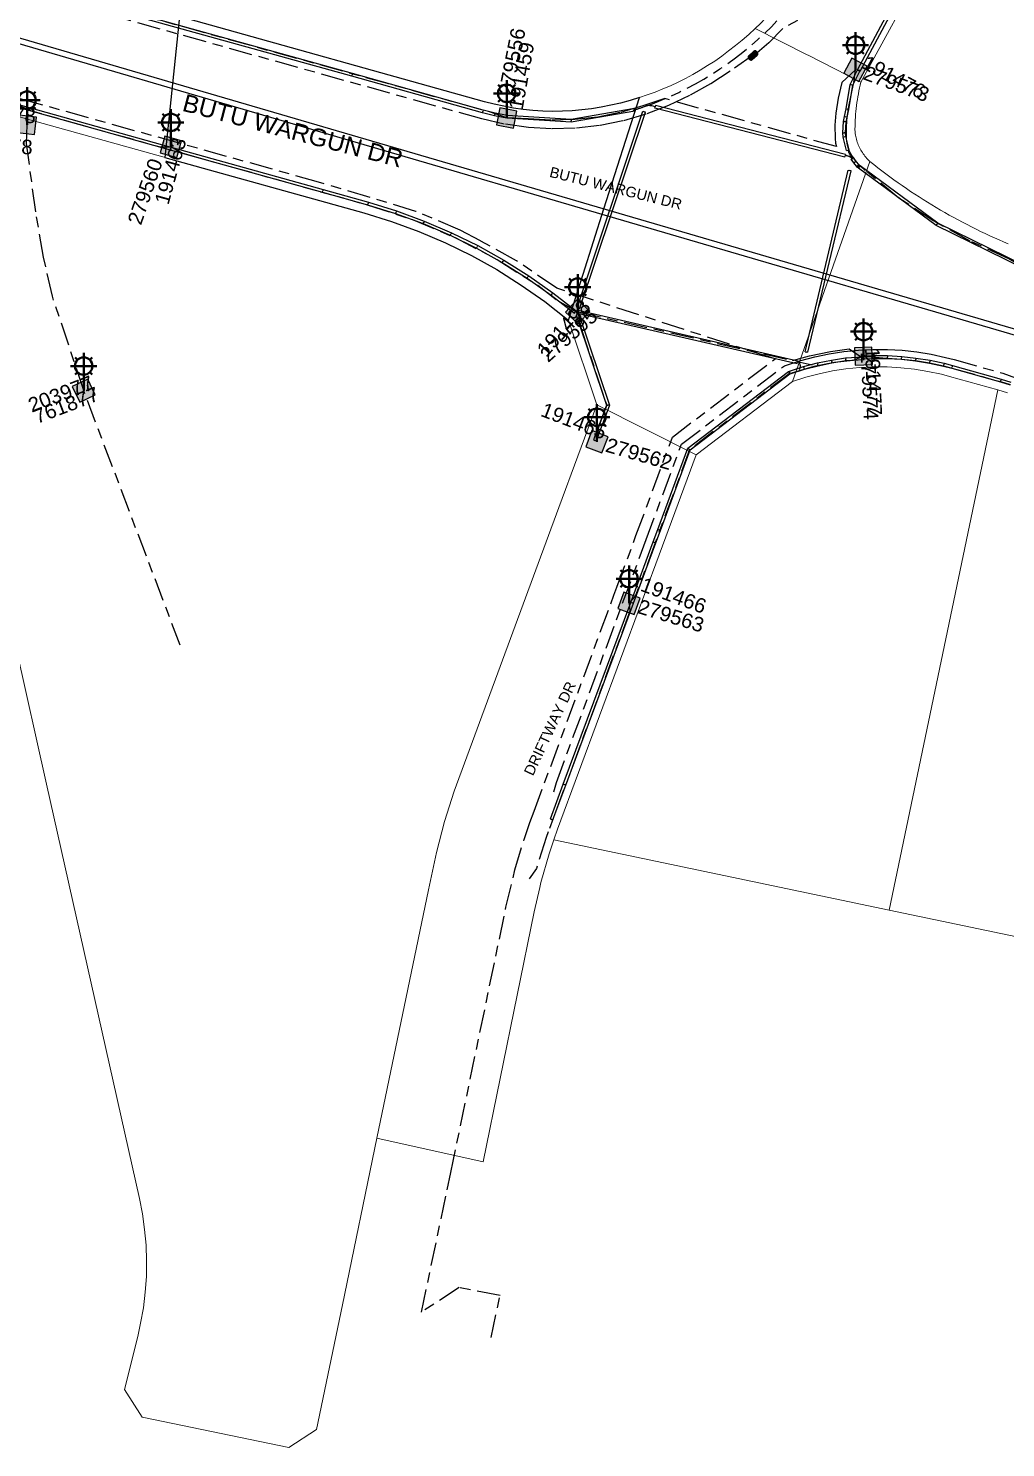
# Model space of a CAD drawing. Header units: metres. Extents: x 307322 to 308805, y 6255611 to 6257083.
# Drawn here: x 308439.3 to 308607.3, y 6256002.2 to 6256246.1 of the extents above; entities that cross this region are included whole.
import ezdxf
from ezdxf.enums import TextEntityAlignment as Align

# ---------------------------------------------------------------- set-up
doc = ezdxf.new("R2010")
doc.units = ezdxf.units.M
doc.linetypes.add('Cable Exist UG', pattern=[8.2, 4, -1.2, 1.8, -1.2])
doc.layers.get('0').update_dxf_attribs({"color": 6})
for name, color, linetype, lineweight in [('Cadastre Buildings_SP_EXT', 9, 'Continuous', 5), ('Cadastre Land Parcels_SP_EXT', 9, 'Continuous', 5), ('Cadastre Roads_SP_EXT', 9, 'Continuous', 5)]:
    doc.layers.add(name, color=color, linetype=linetype, lineweight=lineweight)
for name, color, linetype in [('Duct_SP_EXT', 7, 'Continuous'), ('Equip_HV_EXT', 7, 'Continuous'), ('Equip_SP_SL_EXT', 7, 'Continuous'), ('Mains_HV_EXT', 7, 'Continuous'), ('Mains_HV_MOD', 3, 'Continuous'), ('Mains_SL_EXT', 7, 'Continuous'), ('SupportsUG_SP_LV_SL_EXT', 7, 'Continuous'), ('Trench_SP_EXT', 7, 'Continuous')]:
    doc.layers.add(name, color=color, linetype=linetype)
doc.layers.add('Features_HIDE', color=1, linetype='Continuous', plot=False)
doc.styles.add('COLUMN_LABEL', font='arial.ttf')
doc.styles.add('iecARIAL', font='arial.ttf', dxfattribs={"height": 2})
doc.styles.add('POLE_LABEL', font='arial.ttf')
doc.styles.get("Standard").update_dxf_attribs({"font": 'arial.ttf'})
doc.linetypes.add('Cable P UG', pattern='A,6,-0.5,["P",Standard,S=1.7,R=0,X=0.5,Y=-1],-2.9', length=9.4)

# ---------------------------------------------------------------- blocks, each defined once
blk = doc.blocks.new('COLUMN_EXT')
blk.add_hatch(color=256).paths.add_polyline_path([(-1.49, 1.48), (-1.49, -1.49), (1.48, -1.49), (1.48, 1.48)])
blk.add_lwpolyline([(-1.49, -1.49), (1.48, -1.49), (1.48, 1.48), (-1.49, 1.48)], close=True)
for tag, height, style, flags, p in [('ASSET_NUM', 2.5, 'COLUMN_LABEL', 8, (2, 2)), ('STRUCTURE_PLANT_NUMBER', 0.2, 'POLE_LABEL', 9, (1.81, 0.03)), ('STREET_CODE', 0.2, 'COLUMN_LABEL', 9, (1.81, -0.2))]:
    blk.add_attdef(tag, text='', height=height, dxfattribs=dict(style=style, flags=flags)).set_placement(p, align=Align.MIDDLE_LEFT)
at = {"flags": 1}
blk.add_attdef('Z', (1.81, -2.35), '', height=0.2, dxfattribs=at)
at = {"flags": 9}
for tag, p in [('COLUMN_TYPE', (1.81, -0.4)), ('OWNED_BY', (1.81, -0.6)), ('STATE', (1.81, -0.8)), ('USAGE', (1.81, -1)), ('STREETNAME', (1.81, -1.6)), ('SUBURB', (1.81, -1.8)), ('LEGEND', (1.81, -1.2)), ('LOCATION', (1.81, -1.4)), ('NOTES', (1.81, -2))]:
    blk.add_attdef(tag, text='', height=0.2, dxfattribs=at).set_placement(p, align=Align.MIDDLE_LEFT)
blk = doc.blocks.new('SL_LANTERN_EXT')
at = {"lineweight": 40}
for p, q in [((-1.46, 5.68), (-1.06, 5.28)), ((0, 1.97), (0, 6.47)), ((1.46, 5.68), (1.06, 5.28)), ((-2.25, 4.22), (2.25, 4.22)), ((-1.46, 2.76), (-1.06, 3.16)), ((0, 0), (0, 2.72)), ((1.46, 2.76), (1.06, 3.16))]:
    blk.add_line(p, q, dxfattribs=at)
blk.add_circle((0, 4.22), 1.5, dxfattribs=at)
at = {"style": 'iecARIAL', "flags": 8}
blk.add_attdef('ASSET_NUM', (1.5, 1.5), '', height=2.5, dxfattribs=at)
for tag, p, height, flags in [('OPERATING_VOLTAGE', (0.98, -1.65), 0.2, 9), ('ORIENTATION', (0.98, -1.85), 0.2, 9), ('OWNED_BY', (0.98, -2.05), 0.2, 9), ('STATE', (0.98, -2.25), 0.2, 9), ('CONSTRUCTED_VOLTAGE', (0.98, -0.65), 0.2, 9), ('CONTROL_TYPE', (0.98, -0.85), 0.2, 9), ('LANTERN_PURPOSE', (0.98, -1.05), 0.2, 9), ('LANTERN_TYPE', (0.98, -1.25), 0.2, 9), ('NO_PHASES', (0.98, -1.45), 0.2, 9), ('USAGE', (0.98, -2.45), 0.2, 9), ('LNUMBER', (2.18, -3.25), 2.5, 8), ('CEXIST', (0.98, -2.65), 0.2, 9), ('CNEW', (0.98, -2.85), 0.2, 9), ('CNUMBER', (0.98, -3.05), 0.2, 9), ('CREMOVE', (0.98, -3.25), 0.2, 9), ('CREPLACE', (0.98, -3.45), 0.2, 9), ('LKINGHEIGHT', (0.98, -3.65), 0.2, 9), ('LBRACKET', (0.98, -3.85), 0.2, 9), ('LBRACKETVOCAB', (0.98, -4.05), 0.2, 9), ('LCATEGORY', (0.98, -4.25), 0.2, 9), ('LCHARGE1', (0.98, -4.45), 0.2, 9), ('LCHARGE1PERCENT', (0.98, -4.65), 0.2, 9), ('LCHARGE2', (0.98, -4.85), 0.2, 9), ('LCHARGE2PERCENT', (0.98, -5.05), 0.2, 9), ('LCHARGE3', (0.98, -5.25), 0.2, 9), ('LCHARGE3PERCENT', (0.98, -5.45), 0.2, 9), ('LEXIST', (0.98, -5.65), 0.2, 9), ('LLAMP', (0.98, -5.85), 0.2, 9), ('LLAMPVOCAB', (0.98, -6.05), 0.2, 9), ('LMAST', (0.98, -6.25), 0.2, 9), ('LMASTVOCAB', (0.98, -6.45), 0.2, 9), ('LNEW', (0.98, -6.65), 0.2, 9), ('LANTNUMBER', (0.98, -6.85), 0.2, 9), ('LOUTREACH', (0.98, -7.25), 0.2, 9), ('LOUTREACHVOCAB', (0.98, -7.45), 0.2, 9), ('STREETNAME', (0.98, -9.25), 0.2, 9), ('SUBURB', (0.98, -9.45), 0.2, 1), ('LRATECODE', (0.98, -7.65), 0.2, 9), ('LREMOVE', (0.98, -7.85), 0.2, 9), ('LREPLACE', (0.98, -8.05), 0.2, 9), ('LTYPE', (0.98, -8.25), 0.2, 9), ('LTYPEVOCAB', (0.98, -8.45), 0.2, 9), ('LEGEND', (0.98, -8.65), 0.2, 9), ('LOCATION', (0.98, -8.85), 0.2, 9), ('NOTES', (0.98, -9.05), 0.2, 9)]:
    blk.add_attdef(tag, p, '', height=height, dxfattribs=dict(flags=flags))
blk = doc.blocks.new('HV_STJ_EXT')
h = blk.add_hatch(color=256)
edge = h.paths.add_edge_path()
edge.add_ellipse((-0.59, 0.13), major_axis=(0.226, 0.226), ratio=1, start_angle=45, end_angle=135)
edge.add_line((-0.91, 0.13), (-0.91, -0.13))
edge.add_ellipse((-0.59, -0.13), major_axis=(0.226, 0.226), ratio=1, start_angle=135, end_angle=225)
edge.add_line((-0.59, -0.45), (0.59, -0.45))
edge.add_ellipse((0.59, -0.13), major_axis=(-0.226, 0.226), ratio=1, start_angle=135, end_angle=225)
edge.add_line((0.91, -0.13), (0.91, 0.13))
edge.add_ellipse((0.59, 0.13), major_axis=(-0.226, 0.226), ratio=1, start_angle=225, end_angle=315)
edge.add_line((0.59, 0.45), (-0.59, 0.45))
blk.add_lwpolyline([(-0.91, 0.13), (-0.91, -0.13, 0.414214), (-0.59, -0.45), (0.59, -0.45, 0.414214), (0.91, -0.13), (0.91, 0.13, 0.414214), (0.59, 0.45), (-0.59, 0.45, 0.414214)], format="xyb", close=True)
for tag, flags, p in [('ORIENTATION', 9, (1.5, 0)), ('Z', 1, (1.5, -0.8)), ('USAGE', 9, (1.5, -0.2)), ('LEGEND', 9, (1.5, -0.4)), ('NOTES', 9, (1.5, -0.6))]:
    blk.add_attdef(tag, text='', height=0.2, dxfattribs=dict(flags=flags)).set_placement(p, align=Align.MIDDLE_LEFT)

msp = doc.modelspace()

# ---------------------------------------------------------------- linework, layer by layer
at = {"layer": 'Cadastre Buildings_SP_EXT', "linetype": 'Continuous'}
msp.add_lwpolyline([(308593.55, 6256257.29), (308582.42, 6256236.84), (308582.3, 6256236.34), (308582.18, 6256235.85), (308582.07, 6256235.35), (308581.97, 6256234.85), (308581.88, 6256234.34), (308581.8, 6256233.84), (308581.72, 6256233.34), (308581.66, 6256232.83), (308581.59, 6256232.33), (308581.54, 6256231.82), (308581.5, 6256231.31), (308581.46, 6256230.8), (308581.43, 6256230.29), (308581.41, 6256229.78), (308581.4, 6256229.27), (308581.39, 6256228.76), (308581.4, 6256228.25), (308581.43, 6256228), (308581.47, 6256227.75), (308581.52, 6256227.51), (308581.57, 6256227.26), (308581.63, 6256227.02), (308581.7, 6256226.78), (308581.78, 6256226.54), (308581.86, 6256226.3), (308581.96, 6256226.07), (308582.06, 6256225.84), (308582.16, 6256225.61), (308582.28, 6256225.38), (308582.4, 6256225.16), (308582.53, 6256224.95), (308582.66, 6256224.74), (308582.8, 6256224.53), (308582.95, 6256224.32), (308583.11, 6256224.13), (308583.27, 6256223.93), (308583.43, 6256223.74), (308583.6, 6256223.56), (308583.78, 6256223.38), (308583.97, 6256223.21), (308584.64, 6256222.67), (308585.33, 6256222.13), (308586.01, 6256221.6), (308586.7, 6256221.08), (308587.4, 6256220.56), (308588.1, 6256220.05), (308588.81, 6256219.54), (308589.52, 6256219.05), (308590.23, 6256218.55), (308590.95, 6256218.07), (308591.67, 6256217.59), (308592.4, 6256217.11), (308593.13, 6256216.65), (308593.86, 6256216.19), (308594.6, 6256215.73), (308595.35, 6256215.29), (308596.1, 6256214.85), (308596.85, 6256214.41), (308597.6, 6256213.99), (308598.36, 6256213.57), (308599.12, 6256213.15), (308599.89, 6256212.75), (308600.66, 6256212.35), (308601.43, 6256211.95), (308602.21, 6256211.57), (308602.99, 6256211.19), (308603.78, 6256210.82), (308604.56, 6256210.45), (308605.35, 6256210.1), (308606.15, 6256209.74), (308606.94, 6256209.4), (308607.74, 6256209.06)], dxfattribs=at)
msp.add_lwpolyline([(308529.66, 6256106.64), (308587.27, 6256094.58), (308605.97, 6256183.94), (308597.65, 6256186.26), (308596.25, 6256186.63), (308593.94, 6256187.13), (308591.62, 6256187.51), (308589.27, 6256187.77), (308586.91, 6256187.9), (308584.56, 6256187.91), (308582.2, 6256187.8), (308579.85, 6256187.56), (308577.52, 6256187.21), (308575.21, 6256186.73), (308572.93, 6256186.13), (308570.68, 6256185.41), (308554.09, 6256172.77), (308548.33, 6256157.18), (308530.29, 6256108.45), (308529.66, 6256106.64)], close=True, dxfattribs=at)
at = {"layer": 'Cadastre Land Parcels_SP_EXT', "linetype": 'Continuous'}
for points in [[(308465.29, 6256248.13), (308517.73, 6256233.48), (308519.38, 6256233.05), (308521.04, 6256232.69), (308522.7, 6256232.39), (308524.37, 6256232.16), (308526.05, 6256231.98), (308527.73, 6256231.87), (308529.41, 6256231.82), (308531.1, 6256231.84), (308532.78, 6256231.91), (308534.45, 6256232.06), (308536.13, 6256232.26), (308537.79, 6256232.53), (308539.45, 6256232.86), (308541.1, 6256233.25), (308542.73, 6256233.7), (308544.36, 6256234.22), (308545.7, 6256234.66), (308547.04, 6256235.14), (308548.37, 6256235.67), (308549.69, 6256236.23), (308550.99, 6256236.84), (308552.28, 6256237.49), (308553.55, 6256238.18), (308554.81, 6256238.9), (308556.06, 6256239.67), (308557.28, 6256240.47), (308558.49, 6256241.31), (308559.68, 6256242.19), (308560.85, 6256243.11), (308562, 6256244.06), (308563.13, 6256245.05), (308564.24, 6256246.07), (308565.13, 6256246.94)], [(308437.22, 6256139.57), (308442.45, 6256116.21), (308458.4, 6256045), (308458.92, 6256042.35), (308459.3, 6256039.68), (308459.54, 6256036.99), (308459.64, 6256034.29), (308459.63, 6256033.77), (308459.6, 6256031.6), (308459.41, 6256028.9), (308459.09, 6256026.23), (308458.62, 6256023.57), (308458.12, 6256021.32), (308455.85, 6256012.2), (308458.86, 6256007.42), (308484.11, 6256002.2), (308488.84, 6256005.3), (308493.29, 6256026.76), (308499.23, 6256055.37), (308508.09, 6256098.05), (308509.44, 6256104.49), (308510.83, 6256109.8), (308512.48, 6256115.03), (308530.5, 6256163.77), (308537.01, 6256181.39), (308532.14, 6256195.95), (308532.01, 6256196.05), (308528.1, 6256199.12), (308524.03, 6256201.98), (308519.81, 6256204.63), (308515.46, 6256207.05), (308510.99, 6256209.24), (308506.41, 6256211.19), (308501.74, 6256212.9), (308496.99, 6256214.36), (308437.35, 6256231.01)], [(308607.6, 6256183.44), (308605.97, 6256183.94), (308587.27, 6256094.58), (308645.13, 6256082.48)]]:
    msp.add_lwpolyline(points, dxfattribs=at)
at = {"layer": 'Cadastre Roads_SP_EXT', "linetype": 'Continuous'}
for points in [[(308564.24, 6256246.07), (308573.2, 6256241.52), (308573.33, 6256241.45), (308582.42, 6256236.84), (308593.55, 6256257.29), (308585.91, 6256262.15), (308578.28, 6256267), (308570.95, 6256253.6), (308570.17, 6256252.59), (308569.37, 6256251.6), (308568.55, 6256250.63), (308567.72, 6256249.67), (308566.88, 6256248.74), (308566.01, 6256247.83), (308565.13, 6256246.94), (308564.24, 6256246.07)], [(308499.23, 6256055.37), (308517.47, 6256051.29), (308526.24, 6256094.26), (308527.21, 6256098.47), (308527.4, 6256099.28), (308528.85, 6256104.26), (308529.66, 6256106.64), (308530.29, 6256108.45), (308548.33, 6256157.18), (308554.09, 6256172.77), (308545.55, 6256177.08), (308537.01, 6256181.39), (308530.5, 6256163.77), (308512.48, 6256115.03), (308510.83, 6256109.8), (308509.44, 6256104.49), (308508.09, 6256098.05), (308499.23, 6256055.37)]]:
    msp.add_lwpolyline(points, close=True, dxfattribs=at)
msp.add_lwpolyline([(308607.74, 6256209.06), (308606.94, 6256209.4), (308606.15, 6256209.74), (308605.35, 6256210.1), (308604.56, 6256210.45), (308603.78, 6256210.82), (308602.99, 6256211.19), (308602.21, 6256211.57), (308601.43, 6256211.95), (308600.66, 6256212.35), (308599.89, 6256212.75), (308599.12, 6256213.15), (308598.36, 6256213.57), (308597.6, 6256213.99), (308596.85, 6256214.41), (308596.1, 6256214.85), (308595.35, 6256215.29), (308594.6, 6256215.73), (308593.86, 6256216.19), (308593.13, 6256216.65), (308592.4, 6256217.11), (308591.67, 6256217.59), (308590.95, 6256218.07), (308590.23, 6256218.55), (308589.52, 6256219.05), (308588.81, 6256219.54), (308588.1, 6256220.05), (308587.4, 6256220.56), (308586.7, 6256221.08), (308586.01, 6256221.6), (308585.33, 6256222.13), (308584.64, 6256222.67), (308583.97, 6256223.21), (308577.32, 6256204.31), (308573.36, 6256193.04), (308570.68, 6256185.41), (308572.93, 6256186.13), (308575.21, 6256186.73), (308577.52, 6256187.21), (308579.85, 6256187.57), (308582.2, 6256187.8), (308584.56, 6256187.91), (308586.91, 6256187.9), (308589.27, 6256187.77), (308591.62, 6256187.51), (308593.94, 6256187.13), (308596.25, 6256186.63), (308597.65, 6256186.26), (308605.97, 6256183.94), (308607.6, 6256183.44)], dxfattribs=at)
at = {"layer": 'Duct_SP_EXT'}
for p, q in [((308581.85, 6256238.98), (308591.54, 6256257.11)), ((308582.27, 6256238.75), (308591.96, 6256256.89)), ((308494.9, 6256237.88), (308439.83, 6256253.15)), ((308495.03, 6256238.34), (308439.95, 6256253.61)), ((308494.9, 6256237.88), (308494.97, 6256238.11)), ((308494.9, 6256237.88), (308494.97, 6256238.11)), ((308517.38, 6256231.58), (308494.9, 6256237.88)), ((308495.03, 6256238.34), (308494.97, 6256238.11)), ((308495.03, 6256238.34), (308494.97, 6256238.11)), ((308517.5, 6256232.04), (308495.03, 6256238.34)), ((308580.59, 6256236.45), (308581.81, 6256238.93)), ((308581.05, 6256236.3), (308582.24, 6256238.72)), ((308581.81, 6256238.93), (308582.02, 6256238.83)), ((308581.85, 6256238.98), (308582.06, 6256238.87)), ((308582.24, 6256238.72), (308582.02, 6256238.83)), ((308582.27, 6256238.75), (308582.06, 6256238.87)), ((308579.87, 6256232.23), (308580.59, 6256236.45)), ((308580.34, 6256232.14), (308581.05, 6256236.3)), ((308580.59, 6256236.45), (308580.82, 6256236.38)), ((308581.05, 6256236.3), (308580.82, 6256236.38)), ((308437.89, 6256232.4), (308463.7, 6256225.19)), ((308438.01, 6256232.86), (308463.83, 6256225.65)), ((308517.38, 6256231.57), (308517.44, 6256231.81)), ((308517.38, 6256231.58), (308517.44, 6256231.81)), ((308517.38, 6256231.57), (308517.38, 6256231.58)), ((308519.45, 6256231.05), (308517.38, 6256231.57)), ((308517.5, 6256232.04), (308517.44, 6256231.81)), ((308517.5, 6256232.04), (308517.44, 6256231.81)), ((308519.56, 6256231.52), (308517.5, 6256232.04)), ((308517.5, 6256232.04), (308517.5, 6256232.04)), ((308519.45, 6256231.05), (308519.5, 6256231.29)), ((308521.54, 6256230.62), (308519.45, 6256231.05)), ((308519.56, 6256231.52), (308519.5, 6256231.29)), ((308521.64, 6256231.09), (308519.56, 6256231.52)), ((308521.54, 6256230.62), (308521.59, 6256230.86)), ((308521.57, 6256230.62), (308521.59, 6256230.86)), ((308532.64, 6256229.94), (308521.57, 6256230.62)), ((308521.6, 6256231.1), (308521.59, 6256230.86)), ((308521.64, 6256231.09), (308521.59, 6256230.86)), ((308532.61, 6256230.42), (308521.6, 6256231.1)), ((308543.48, 6256232.33), (308532.61, 6256230.42)), ((308543.56, 6256231.86), (308532.64, 6256229.94)), ((308533.62, 6256198.04), (308544.91, 6256231.84)), ((308534.07, 6256197.89), (308545.37, 6256231.68)), ((308543.48, 6256232.33), (308543.52, 6256232.09)), ((308543.56, 6256231.86), (308543.52, 6256232.09)), ((308544.91, 6256231.84), (308545.14, 6256231.76)), ((308545.37, 6256231.68), (308545.14, 6256231.76)), ((308546.97, 6256232.35), (308547.03, 6256232.59)), ((308579.65, 6256223.93), (308546.97, 6256232.35)), ((308547.09, 6256232.82), (308547.03, 6256232.59)), ((308579.77, 6256224.4), (308547.09, 6256232.82)), ((308579.42, 6256230.1), (308579.59, 6256230.92)), ((308579.59, 6256230.92), (308579.87, 6256232.23)), ((308579.59, 6256230.92), (308579.82, 6256230.87)), ((308580.06, 6256230.82), (308579.82, 6256230.87)), ((308579.87, 6256232.23), (308580.1, 6256232.19)), ((308579.89, 6256230.04), (308580.06, 6256230.82)), ((308580.06, 6256230.82), (308580.34, 6256232.14)), ((308580.34, 6256232.14), (308580.1, 6256232.19)), ((308532.61, 6256230.42), (308532.63, 6256230.18)), ((308532.64, 6256229.94), (308532.63, 6256230.18)), ((308579.3, 6256228.1), (308579.42, 6256230.1)), ((308579.42, 6256230.1), (308579.65, 6256230.07)), ((308579.89, 6256230.04), (308579.65, 6256230.07)), ((308579.78, 6256228.11), (308579.89, 6256230.04)), ((308579.3, 6256228.1), (308579.54, 6256228.11)), ((308579.37, 6256227.41), (308579.3, 6256228.1)), ((308579.37, 6256227.41), (308579.61, 6256227.45)), ((308579.95, 6256225.08), (308579.37, 6256227.41)), ((308579.78, 6256228.11), (308579.54, 6256228.11)), ((308579.85, 6256227.49), (308579.61, 6256227.45)), ((308579.85, 6256227.49), (308579.78, 6256228.11)), ((308580.41, 6256225.2), (308579.85, 6256227.49)), ((308463.7, 6256225.19), (308463.77, 6256225.42)), ((308463.71, 6256225.18), (308463.78, 6256225.41)), ((308463.71, 6256225.18), (308489.85, 6256217.91)), ((308463.83, 6256225.65), (308463.77, 6256225.42)), ((308463.84, 6256225.64), (308463.78, 6256225.41)), ((308463.84, 6256225.64), (308489.98, 6256218.38)), ((308579.65, 6256223.93), (308579.71, 6256224.16)), ((308579.77, 6256224.4), (308579.71, 6256224.16)), ((308579.95, 6256225.08), (308580.18, 6256225.14)), ((308580.41, 6256225.2), (308580.18, 6256225.14)), ((308580.74, 6256223.59), (308580.94, 6256223.73)), ((308581.18, 6256222.96), (308580.74, 6256223.59)), ((308581.14, 6256223.87), (308580.94, 6256223.73)), ((308581.56, 6256223.26), (308581.14, 6256223.87)), ((308581.56, 6256223.26), (308581.37, 6256223.11)), ((308582.05, 6256222.68), (308581.56, 6256223.26)), ((308572.81, 6256190.52), (308580.24, 6256221.69)), ((308573.28, 6256190.41), (308580.71, 6256221.58)), ((308580.24, 6256221.69), (308580.48, 6256221.64)), ((308580.71, 6256221.58), (308580.48, 6256221.64)), ((308581.18, 6256222.96), (308581.37, 6256223.11)), ((308581.67, 6256222.39), (308581.18, 6256222.96)), ((308581.66, 6256222.41), (308581.86, 6256222.54)), ((308581.79, 6256222.2), (308581.66, 6256222.41)), ((308581.66, 6256222.41), (308581.67, 6256222.39)), ((308581.67, 6256222.39), (308581.86, 6256222.54)), ((308581.79, 6256222.2), (308581.97, 6256222.36)), ((308581.97, 6256222.05), (308581.79, 6256222.2)), ((308582.05, 6256222.68), (308581.86, 6256222.54)), ((308582.06, 6256222.67), (308581.86, 6256222.54)), ((308582.16, 6256222.52), (308581.97, 6256222.36)), ((308581.97, 6256222.05), (308582.12, 6256222.24)), ((308581.98, 6256222.04), (308581.97, 6256222.05)), ((308581.98, 6256222.04), (308582.12, 6256222.24)), ((308595.37, 6256212.22), (308581.98, 6256222.04)), ((308582.06, 6256222.67), (308582.05, 6256222.68)), ((308582.16, 6256222.52), (308582.06, 6256222.67)), ((308582.26, 6256222.43), (308582.12, 6256222.24)), ((308582.27, 6256222.42), (308582.12, 6256222.24)), ((308582.27, 6256222.42), (308582.16, 6256222.52)), ((308595.62, 6256212.63), (308582.26, 6256222.43)), ((308582.26, 6256222.43), (308582.27, 6256222.42)), ((308489.98, 6256218.38), (308489.92, 6256218.14)), ((308489.98, 6256218.38), (308489.92, 6256218.14)), ((308489.98, 6256218.38), (308497.76, 6256216.2)), ((308489.85, 6256217.91), (308489.92, 6256218.14)), ((308489.85, 6256217.91), (308489.92, 6256218.14)), ((308489.85, 6256217.91), (308497.63, 6256215.74)), ((308497.63, 6256215.74), (308497.7, 6256215.97)), ((308497.76, 6256216.2), (308497.7, 6256215.97)), ((308497.76, 6256216.2), (308502.59, 6256214.71)), ((308497.63, 6256215.74), (308502.44, 6256214.26)), ((308502.44, 6256214.26), (308502.51, 6256214.49)), ((308502.44, 6256214.26), (308507.18, 6256212.52)), ((308502.59, 6256214.71), (308502.51, 6256214.49)), ((308502.59, 6256214.71), (308507.36, 6256212.97)), ((308507.18, 6256212.52), (308507.27, 6256212.74)), ((308507.18, 6256212.52), (308511.83, 6256210.54)), ((308507.36, 6256212.97), (308507.27, 6256212.74)), ((308507.36, 6256212.97), (308512.03, 6256210.97)), ((308595.37, 6256212.22), (308595.5, 6256212.43)), ((308610.28, 6256204.9), (308595.37, 6256212.22)), ((308595.62, 6256212.63), (308595.5, 6256212.43)), ((308610.5, 6256205.34), (308595.62, 6256212.63)), ((308511.83, 6256210.54), (308511.93, 6256210.75)), ((308511.83, 6256210.54), (308516.36, 6256208.31)), ((308512.03, 6256210.97), (308511.93, 6256210.75)), ((308512.03, 6256210.97), (308516.58, 6256208.74)), ((308516.58, 6256208.74), (308516.47, 6256208.52)), ((308516.58, 6256208.74), (308521.02, 6256206.27)), ((308516.36, 6256208.31), (308516.47, 6256208.52)), ((308516.36, 6256208.31), (308520.78, 6256205.85)), ((308521.02, 6256206.27), (308520.9, 6256206.06)), ((308521.02, 6256206.27), (308525.32, 6256203.57)), ((308520.78, 6256205.85), (308520.9, 6256206.06)), ((308520.78, 6256205.85), (308525.05, 6256203.17)), ((308525.05, 6256203.17), (308525.19, 6256203.37)), ((308525.05, 6256203.17), (308529.19, 6256200.26)), ((308525.32, 6256203.57), (308525.19, 6256203.37)), ((308525.32, 6256203.57), (308529.47, 6256200.65)), ((308529.19, 6256200.26), (308529.33, 6256200.45)), ((308529.19, 6256200.26), (308533.17, 6256197.14)), ((308529.47, 6256200.65), (308529.33, 6256200.45)), ((308529.47, 6256200.65), (308533.46, 6256197.52)), ((308533.17, 6256197.14), (308533.31, 6256197.33)), ((308533.46, 6256197.52), (308533.31, 6256197.33)), ((308533.49, 6256196.84), (308533.72, 6256196.92)), ((308533.49, 6256196.84), (308538.69, 6256181.34)), ((308533.62, 6256198.04), (308533.85, 6256197.96)), ((308533.69, 6256197.16), (308533.74, 6256197.39)), ((308533.69, 6256197.16), (308571.46, 6256188.5)), ((308533.95, 6256196.99), (308533.72, 6256196.92)), ((308533.8, 6256197.63), (308533.74, 6256197.39)), ((308533.8, 6256197.63), (308571.57, 6256188.97)), ((308534.07, 6256197.89), (308533.85, 6256197.96)), ((308533.95, 6256196.99), (308539.2, 6256181.33)), ((308572.81, 6256190.52), (308573.05, 6256190.46)), ((308573.28, 6256190.41), (308573.05, 6256190.46)), ((308577.35, 6256189.08), (308579.78, 6256189.46)), ((308579.78, 6256189.46), (308582.93, 6256189.64)), ((308579.78, 6256189.46), (308579.81, 6256189.22)), ((308579.83, 6256188.98), (308579.81, 6256189.22)), ((308579.83, 6256188.98), (308582.96, 6256189.16)), ((308582.93, 6256189.78), (308584.51, 6256189.85)), ((308582.93, 6256189.78), (308582.94, 6256189.54)), ((308582.93, 6256189.64), (308582.94, 6256189.4)), ((308582.95, 6256189.3), (308582.94, 6256189.54)), ((308582.96, 6256189.16), (308582.94, 6256189.4)), ((308582.95, 6256189.3), (308584.52, 6256189.37)), ((308584.51, 6256189.85), (308586.97, 6256189.84)), ((308584.51, 6256189.85), (308584.52, 6256189.61)), ((308584.52, 6256189.37), (308584.52, 6256189.61)), ((308584.52, 6256189.37), (308586.96, 6256189.36)), ((308586.96, 6256189.36), (308586.97, 6256189.6)), ((308586.96, 6256189.36), (308589.39, 6256189.22)), ((308586.97, 6256189.84), (308589.43, 6256189.7)), ((308586.97, 6256189.84), (308586.97, 6256189.6)), ((308589.39, 6256189.22), (308589.41, 6256189.46)), ((308589.39, 6256189.22), (308591.81, 6256188.96)), ((308589.43, 6256189.7), (308589.41, 6256189.46)), ((308589.43, 6256189.7), (308591.88, 6256189.43)), ((308591.81, 6256188.96), (308591.84, 6256189.2)), ((308591.88, 6256189.43), (308591.84, 6256189.2)), ((308591.88, 6256189.43), (308594.31, 6256189.04)), ((308552.66, 6256173.93), (308569.95, 6256187.12)), ((308553.06, 6256173.64), (308570.18, 6256186.69)), ((308569.95, 6256187.12), (308570.13, 6256187.18)), ((308569.95, 6256187.12), (308570.06, 6256186.9)), ((308570.18, 6256186.69), (308570.06, 6256186.9)), ((308570.13, 6256187.18), (308572.56, 6256187.95)), ((308570.13, 6256187.18), (308570.2, 6256186.95)), ((308570.13, 6256187.18), (308570.2, 6256186.95)), ((308570.18, 6256186.69), (308570.28, 6256186.72)), ((308570.28, 6256186.72), (308570.2, 6256186.95)), ((308570.28, 6256186.72), (308570.2, 6256186.95)), ((308570.28, 6256186.72), (308572.7, 6256187.49)), ((308571.46, 6256188.5), (308571.52, 6256188.74)), ((308571.57, 6256188.97), (308571.52, 6256188.74)), ((308572.56, 6256187.95), (308574.94, 6256188.58)), ((308572.56, 6256187.95), (308572.63, 6256187.72)), ((308572.7, 6256187.49), (308572.63, 6256187.72)), ((308572.7, 6256187.49), (308575.05, 6256188.11)), ((308574.94, 6256188.58), (308577.35, 6256189.08)), ((308574.94, 6256188.58), (308575, 6256188.35)), ((308575.05, 6256188.11), (308575, 6256188.35)), ((308575.05, 6256188.11), (308577.43, 6256188.61)), ((308577.35, 6256189.08), (308577.39, 6256188.84)), ((308577.43, 6256188.61), (308577.39, 6256188.84)), ((308577.43, 6256188.61), (308579.83, 6256188.98)), ((308591.81, 6256188.96), (308594.22, 6256188.57)), ((308594.22, 6256188.57), (308594.26, 6256188.8)), ((308594.22, 6256188.57), (308596.59, 6256188.05)), ((308594.31, 6256189.04), (308594.26, 6256188.8)), ((308594.31, 6256189.04), (308596.7, 6256188.52)), ((308596.59, 6256188.05), (308596.64, 6256188.28)), ((308596.59, 6256188.05), (308598.04, 6256187.67)), ((308596.7, 6256188.52), (308596.64, 6256188.28)), ((308596.7, 6256188.52), (308598.16, 6256188.13)), ((308598.04, 6256187.67), (308598.1, 6256187.9)), ((308598.04, 6256187.67), (308606.38, 6256185.34)), ((308598.16, 6256188.13), (308598.1, 6256187.9)), ((308598.16, 6256188.13), (308606.52, 6256185.8)), ((308606.38, 6256185.34), (308606.45, 6256185.57)), ((308606.38, 6256185.34), (308608.05, 6256184.83)), ((308606.52, 6256185.8), (308606.45, 6256185.57)), ((308606.52, 6256185.8), (308608.2, 6256185.28)), ((308538.69, 6256181.34), (308536.47, 6256175.35)), ((308539.2, 6256181.33), (308536.92, 6256175.18)), ((308538.69, 6256181.34), (308538.94, 6256181.33)), ((308539.2, 6256181.33), (308538.94, 6256181.33)), ((308536.47, 6256175.35), (308536.7, 6256175.26)), ((308536.92, 6256175.18), (308536.7, 6256175.26)), ((308547.49, 6256159.96), (308552.66, 6256173.93)), ((308547.94, 6256159.79), (308553.06, 6256173.64)), ((308552.66, 6256173.93), (308552.86, 6256173.79)), ((308553.06, 6256173.64), (308552.86, 6256173.79)), ((308546.7, 6256157.82), (308547.49, 6256159.96)), ((308547.49, 6256159.96), (308547.49, 6256159.96)), ((308547.49, 6256159.96), (308547.71, 6256159.87)), ((308547.49, 6256159.96), (308547.71, 6256159.87)), ((308547.94, 6256159.79), (308547.71, 6256159.87)), ((308547.94, 6256159.79), (308547.71, 6256159.87)), ((308542.86, 6256147.45), (308546.7, 6256157.82)), ((308543.31, 6256147.28), (308547.15, 6256157.65)), ((308546.7, 6256157.82), (308546.92, 6256157.73)), ((308547.15, 6256157.65), (308546.92, 6256157.73)), ((308547.15, 6256157.65), (308547.94, 6256159.79)), ((308547.94, 6256159.79), (308547.94, 6256159.79)), ((308531.23, 6256116.21), (308542.86, 6256147.45)), ((308531.68, 6256116.04), (308543.31, 6256147.28)), ((308542.86, 6256147.45), (308543.09, 6256147.37)), ((308542.86, 6256147.45), (308543.09, 6256147.37)), ((308543.31, 6256147.28), (308543.09, 6256147.37)), ((308543.31, 6256147.28), (308543.09, 6256147.37)), ((308529.04, 6256110.23), (308531.23, 6256116.21)), ((308529.49, 6256110.06), (308531.68, 6256116.04)), ((308531.23, 6256116.21), (308531.46, 6256116.13)), ((308531.68, 6256116.04), (308531.46, 6256116.13)), ((308529.04, 6256110.23), (308529.26, 6256110.14)), ((308529.49, 6256110.06), (308529.26, 6256110.14))]:
    msp.add_line(p, q, dxfattribs=at)
at = {"layer": 'Features_HIDE', "linetype": 'Cable P UG'}
for points in [[(308463.88, 6256361.11), (308463.88, 6256357.55), (308431.03, 6256255.17), (308430.17, 6256252.42), (308429.71, 6256250.82), (308428.23, 6256246.2), (308670.95, 6256175.22), (308679.08, 6256172.67)], [(308464.85, 6256361.05), (308464.88, 6256357.4), (308431.98, 6256254.87), (308431.12, 6256252.13), (308430.67, 6256250.53), (308430.67, 6256250.53), (308429.49, 6256246.87), (308671.24, 6256176.17), (308679.35, 6256173.64)]]:
    msp.add_lwpolyline(points, dxfattribs=at)
at = {"layer": 'Features_HIDE', "linetype": 'Continuous'}
msp.add_lwpolyline([(308529.41, 6256231.82), (308527.73, 6256231.87), (308526.05, 6256231.98), (308524.37, 6256232.16), (308522.7, 6256232.39), (308521.04, 6256232.69), (308519.38, 6256233.05), (308517.73, 6256233.48), (308465.29, 6256248.13), (308462.76, 6256223.91), (308496.99, 6256214.36), (308501.74, 6256212.9), (308506.42, 6256211.19), (308510.99, 6256209.24), (308515.46, 6256207.05), (308519.81, 6256204.63), (308524.03, 6256201.98), (308528.1, 6256199.12), (308532.01, 6256196.05), (308532.14, 6256195.95), (308534.66, 6256203.84), (308538.25, 6256215.08), (308544.36, 6256234.22), (308542.73, 6256233.7), (308541.1, 6256233.25), (308539.45, 6256232.86), (308537.79, 6256232.53), (308536.13, 6256232.26), (308534.45, 6256232.06), (308532.78, 6256231.91), (308531.1, 6256231.84), (308529.41, 6256231.82)], close=True, dxfattribs=at)
at = {"layer": 'Mains_HV_EXT', "linetype": 'Cable Exist UG'}
for points in [[(308600.87, 6256273.78), (308600.34, 6256275.58), (308590.49, 6256257.73), (308569.02, 6256246.05), (308569.02, 6256246.05), (308566.56, 6256243.61), (308563.78, 6256241.19)], [(308518.86, 6256021.12), (308520.4, 6256028.35), (308513.34, 6256029.69), (308506.88, 6256025.46), (308506.88, 6256025.46), (308511.31, 6256046.51), (308511.93, 6256049.45), (308521.41, 6256095.07), (308522.95, 6256101.49), (308524.51, 6256106.67), (308525.53, 6256109.61), (308526.25, 6256111.57), (308539.97, 6256148.71), (308540.47, 6256150.05), (308543.75, 6256158.91), (308550.01, 6256175.85), (308567.65, 6256189.27), (308530.15, 6256201.42), (308530.15, 6256201.42), (308523.23, 6256206.14), (308517.05, 6256209.57), (308517.05, 6256209.57), (308513.51, 6256211.43), (308505.89, 6256214.63), (308489.17, 6256219.67), (308489.17, 6256219.67), (308437.91, 6256233.99)], [(308529.62, 6256114.9), (308530.07, 6256116.52), (308530.07, 6256116.52), (308545.51, 6256158.22), (308551.58, 6256174.63), (308569.27, 6256188.11), (308572.09, 6256189.01), (308574.52, 6256189.65), (308576.98, 6256190.16), (308579.47, 6256190.54), (308581.98, 6256190.79), (308584.49, 6256190.91), (308587.01, 6256190.9), (308589.52, 6256190.76), (308592.02, 6256190.49), (308594.5, 6256190.08), (308596.95, 6256189.55), (308598.44, 6256189.16), (308606.78, 6256186.83), (308613.68, 6256184.29)]]:
    msp.add_lwpolyline(points, dxfattribs=at)
at = {"layer": 'Mains_HV_MOD', "linetype": 'Cable Exist UG'}
msp.add_lwpolyline([(308563.97, 6256241.53), (308559.96, 6256238.74), (308559.96, 6256238.74), (308556.56, 6256236.54), (308552.94, 6256234.52), (308549.36, 6256232.84), (308545.46, 6256231.34), (308541.5, 6256230.18), (308537.5, 6256229.38), (308533.32, 6256228.92), (308529.22, 6256228.8), (308525.3, 6256229.02), (308521.08, 6256229.64), (308517.24, 6256230.52), (308445.8, 6256250.48)], dxfattribs=at)
at = {"layer": 'Mains_SL_EXT', "linetype": 'Cable Exist UG'}
for points in [[(308521.53, 6256230.69), (308518.41, 6256231.77), (308518.41, 6256231.77), (308517.05, 6256232.13), (308439.89, 6256253.57), (308437.03, 6256254.28), (308435.23, 6256253.95)], [(308581.48, 6256238.97), (308579.13, 6256236.75), (308579.13, 6256236.75), (308578.51, 6256234.08), (308578.1, 6256231.51), (308577.95, 6256229.42), (308577.97, 6256227.14), (308578.05, 6256226.35), (308578.2, 6256225.76), (308548.72, 6256234), (308544.91, 6256232.74), (308544.91, 6256232.74), (308540.99, 6256231.6), (308537.17, 6256230.84), (308533.27, 6256230.42), (308529.13, 6256230.32), (308525.21, 6256230.54), (308521.53, 6256230.69)], [(308610.37, 6256204.96), (308607.85, 6256206.48), (308607.85, 6256206.48), (308601.19, 6256209.53), (308594.97, 6256212.93), (308588.93, 6256216.91), (308583.17, 6256221.65), (308582.4, 6256222.37), (308582.05, 6256222.7), (308581.65, 6256223.12), (308581.19, 6256223.75), (308580.87, 6256224.21), (308580.51, 6256224.81), (308580.36, 6256225.26), (308580.13, 6256225.99), (308580.01, 6256226.72), (308579.95, 6256227.16), (308579.92, 6256228.92), (308580.02, 6256230.32), (308580.31, 6256232.65), (308581.19, 6256236.78), (308581.48, 6256238.97)], [(308397.44, 6256234.47), (308421.42, 6256235.39), (308421.42, 6256235.39), (308426.16, 6256234.89), (308432.14, 6256233.83), (308437.66, 6256232.51), (308461.9, 6256225.73), (308463.81, 6256225.7)], [(308448.83, 6256183.83), (308443.45, 6256200.05), (308441.92, 6256206.78), (308440.59, 6256214.54), (308438.99, 6256226.31), (308439.1, 6256229.52)], [(308463.81, 6256225.7), (308465.86, 6256224.62), (308465.86, 6256224.62), (308497.54, 6256215.78), (308505.32, 6256213.24), (308512.7, 6256210.12), (308519.92, 6256206.36), (308526.86, 6256201.94), (308530.64, 6256199.06), (308533.74, 6256197.39)], [(308533.74, 6256197.39), (308570.65, 6256189.01), (308570.65, 6256189.01), (308573.55, 6256189.81), (308577.17, 6256190.55), (308580.39, 6256191.01), (308582.86, 6256189.34)], [(308533.74, 6256197.39), (308534.28, 6256194.66), (308534.28, 6256194.66), (308538.72, 6256181.34), (308537.32, 6256177.54), (308537.03, 6256175.04)], [(308582.86, 6256189.75), (308581.1, 6256189.03), (308581.1, 6256189.03), (308577.9, 6256188.65), (308574.3, 6256187.95), (308570.06, 6256186.73), (308552.98, 6256173.69), (308547.04, 6256157.67), (308547.06, 6256157.67), (308547.06, 6256157.67), (308543.62, 6256148.43), (308542.57, 6256147.29)], [(308582.86, 6256189.75), (308587, 6256189.4), (308587, 6256189.4), (308589.39, 6256189.26), (308591.82, 6256189), (308594.22, 6256188.61), (308596.6, 6256188.09), (308598.05, 6256187.71), (308606.39, 6256185.38), (308608.07, 6256184.86)], [(308465.41, 6256140.07), (308448.83, 6256183.83)], [(308542.57, 6256147.29), (308542.7, 6256145.92), (308542.7, 6256145.92), (308528.68, 6256108.02), (308528.34, 6256107.06), (308528.33, 6256107.05), (308528.33, 6256107.05), (308526.65, 6256101.69), (308525.37, 6256099.94)]]:
    msp.add_lwpolyline(points, dxfattribs=at)
at = {"layer": 'Trench_SP_EXT', "linetype": 'Cable Exist UG'}
for points in [[(308567.99, 6256247.36), (308567.02, 6256246.36), (308567.02, 6256246.36, -0.114146), (308545.03, 6256232.58), (308545.03, 6256232.58), (308545.02, 6256232.57), (308545.02, 6256232.57, -0.009702), (308543.28, 6256232.02)], [(308547.08, 6256232.61), (308546.48, 6256232.74), (308546.48, 6256232.74, 0.144069), (308545.42, 6256232.72)], [(308580.99, 6256223.61, 0.231208), (308579.71, 6256224.19)], [(308580.99, 6256223.61, -0.084495), (308580.18, 6256225.14)], [(308571.82, 6256187.46, 0.519466), (308571.48, 6256188.81)]]:
    msp.add_lwpolyline(points, format="xyb", dxfattribs=at)
msp.add_lwpolyline([(308571.48, 6256188.81), (308574.01, 6256188.27)], dxfattribs=at)

# ---------------------------------------------------------------- block references
at = {"layer": 'Equip_HV_EXT', "rotation": 41.33754660816463}
msp.add_blockref('HV_STJ_EXT', (308563.87, 6256241.43), dxfattribs=at)
at = {"layer": 'Equip_SP_SL_EXT'}
ref = msp.add_blockref('SL_LANTERN_EXT', (308581.48, 6256238.97), dxfattribs=at)
ref.add_attrib('ASSET_NUM', '191476', dxfattribs={"layer": '0', "height": 2.5, "rotation": 331.7636, "style": 'iecARIAL'}).set_placement((308582.98, 6256240.47), align=Align.MIDDLE_LEFT)
ref = msp.add_blockref('SL_LANTERN_EXT', (308521.53, 6256230.69), dxfattribs=at)
ref.add_attrib('ASSET_NUM', '191459', dxfattribs={"layer": '0', "height": 2.5, "rotation": 79.9637, "style": 'iecARIAL'}).set_placement((308523.03, 6256232.19), align=Align.MIDDLE_LEFT)
ref = msp.add_blockref('SL_LANTERN_EXT', (308439.1, 6256229.52), dxfattribs=at)
ref.add_attrib('ASSET_NUM', '203978', dxfattribs={"layer": '0', "height": 2.5, "rotation": 357.9174, "style": 'iecARIAL'}).set_placement((308440.6, 6256231.02), align=Align.MIDDLE_RIGHT)
ref = msp.add_blockref('SL_LANTERN_EXT', (308463.81, 6256225.7), dxfattribs=at)
ref.add_attrib('ASSET_NUM', '191463', dxfattribs={"layer": '0', "height": 2.5, "rotation": 74.3965, "style": 'iecARIAL'}).set_placement((308465.31, 6256227.2), align=Align.MIDDLE_RIGHT)
ref = msp.add_blockref('SL_LANTERN_EXT', (308533.74, 6256197.39), dxfattribs=at)
ref.add_attrib('ASSET_NUM', '191498', dxfattribs={"layer": '0', "height": 2.5, "rotation": 47.6373, "style": 'iecARIAL'}).set_placement((308535.24, 6256198.89), align=Align.MIDDLE_RIGHT)
ref = msp.add_blockref('SL_LANTERN_EXT', (308582.86, 6256189.75), dxfattribs=at)
ref.add_attrib('ASSET_NUM', '191477', dxfattribs={"layer": '0', "height": 2.5, "rotation": 272.2055, "style": 'iecARIAL'}).set_placement((308584.36, 6256191.25), align=Align.MIDDLE_LEFT)
ref = msp.add_blockref('SL_LANTERN_EXT', (308448.83, 6256183.83), dxfattribs=at)
ref.add_attrib('ASSET_NUM', '203977', dxfattribs={"layer": '0', "height": 2.5, "rotation": 20.8545, "style": 'iecARIAL'}).set_placement((308450.33, 6256185.33), align=Align.MIDDLE_RIGHT)
ref = msp.add_blockref('SL_LANTERN_EXT', (308537.03, 6256175.04), dxfattribs=at)
ref.add_attrib('ASSET_NUM', '191465', dxfattribs={"layer": '0', "height": 2.5, "rotation": 339.132, "style": 'iecARIAL'}).set_placement((308538.53, 6256176.54), align=Align.MIDDLE_RIGHT)
ref = msp.add_blockref('SL_LANTERN_EXT', (308542.57, 6256147.29), dxfattribs=at)
ref.add_attrib('ASSET_NUM', '191466', dxfattribs={"layer": '0', "height": 2.5, "rotation": 339.7021, "style": 'iecARIAL'}).set_placement((308544.07, 6256148.79), align=Align.BOTTOM_LEFT)
at = {"layer": 'SupportsUG_SP_LV_SL_EXT'}
ref = msp.add_blockref('COLUMN_EXT', (308521.53, 6256230.69), dxfattribs=dict(at, rotation=79.57342024849602))
ref.add_attrib('ASSET_NUM', '279556', dxfattribs={"layer": '0', "height": 2.5, "rotation": 78.7247, "style": 'COLUMN_LABEL'}).set_placement((308520.07, 6256234.9), align=Align.TOP_LEFT)
ref = msp.add_blockref('COLUMN_EXT', (308581.48, 6256238.97), dxfattribs=dict(at, rotation=331.7635500998493))
ref.add_attrib('ASSET_NUM', '279573', dxfattribs={"layer": '0', "height": 2.5, "rotation": 339.9453, "style": 'COLUMN_LABEL'}).set_placement((308583.48, 6256239.72), align=Align.TOP_LEFT)
ref = msp.add_blockref('COLUMN_EXT', (308439.1, 6256229.52), dxfattribs=dict(at, rotation=353.3708371018606))
ref.add_attrib('ASSET_NUM', '761878', dxfattribs={"layer": '0', "height": 2.5, "rotation": 357.9174, "style": 'COLUMN_LABEL'}).set_placement((308440.1, 6256226.91), align=Align.TOP_RIGHT)
ref = msp.add_blockref('COLUMN_EXT', (308463.81, 6256225.7), dxfattribs=dict(at, rotation=254.3965162948797))
ref.add_attrib('ASSET_NUM', '279560', dxfattribs={"layer": '0', "height": 2.5, "rotation": 71.0458, "style": 'COLUMN_LABEL'}).set_placement((308460.09, 6256223.96), align=Align.TOP_RIGHT)
ref = msp.add_blockref('COLUMN_EXT', (308533.74, 6256197.39), dxfattribs=dict(at, rotation=317.202598156509))
ref.add_attrib('ASSET_NUM', '279595', dxfattribs={"layer": '0', "height": 2.5, "rotation": 41.3778, "style": 'COLUMN_LABEL'}).set_placement((308535.74, 6256198.14), align=Align.TOP_RIGHT)
ref = msp.add_blockref('COLUMN_EXT', (308582.86, 6256189.75), dxfattribs=dict(at, rotation=271.8242460153094))
ref.add_attrib('ASSET_NUM', '279574', dxfattribs={"layer": '0', "height": 2.5, "rotation": 272.8143, "style": 'COLUMN_LABEL'}).set_placement((308584.86, 6256190.5), align=Align.TOP_LEFT)
ref = msp.add_blockref('COLUMN_EXT', (308448.83, 6256183.83), dxfattribs=dict(at, rotation=25.85410088757477))
ref.add_attrib('ASSET_NUM', '761877', dxfattribs={"layer": '0', "height": 2.5, "rotation": 20.8545, "style": 'COLUMN_LABEL'}).set_placement((308450.83, 6256184.58), align=Align.TOP_RIGHT)
ref = msp.add_blockref('COLUMN_EXT', (308537.03, 6256175.04), dxfattribs=dict(at, rotation=159.3876785085611))
ref.add_attrib('ASSET_NUM', '279562', dxfattribs={"layer": '0', "height": 2.5, "rotation": 343.8488, "style": 'COLUMN_LABEL'}).set_placement((308539.03, 6256175.79), align=Align.TOP_LEFT)
ref = msp.add_blockref('COLUMN_EXT', (308542.57, 6256147.29), dxfattribs=dict(at, rotation=339.7020687472419))
ref.add_attrib('ASSET_NUM', '279563', dxfattribs={"layer": '0', "height": 2.5, "rotation": 342.9808, "style": 'COLUMN_LABEL'}).set_placement((308544.57, 6256148.04), align=Align.TOP_LEFT)

# ---------------------------------------------------------------- texts
at = {"layer": 'Cadastre Roads_SP_EXT'}
for s, height, rotation, p in [('BUTU WARGUN DR', 3, 345.3722, (308465.6, 6256231.95)), ('BUTU WARGUN DR', 1.8, 345.8995, (308528.76, 6256220.59)), ('DRIFTWAY DR', 1.8, 64.7754, (308526.04, 6256117.5))]:
    msp.add_text(s, height=height, rotation=rotation, dxfattribs=at).set_placement(p)

doc.saveas('drawing.dxf')
